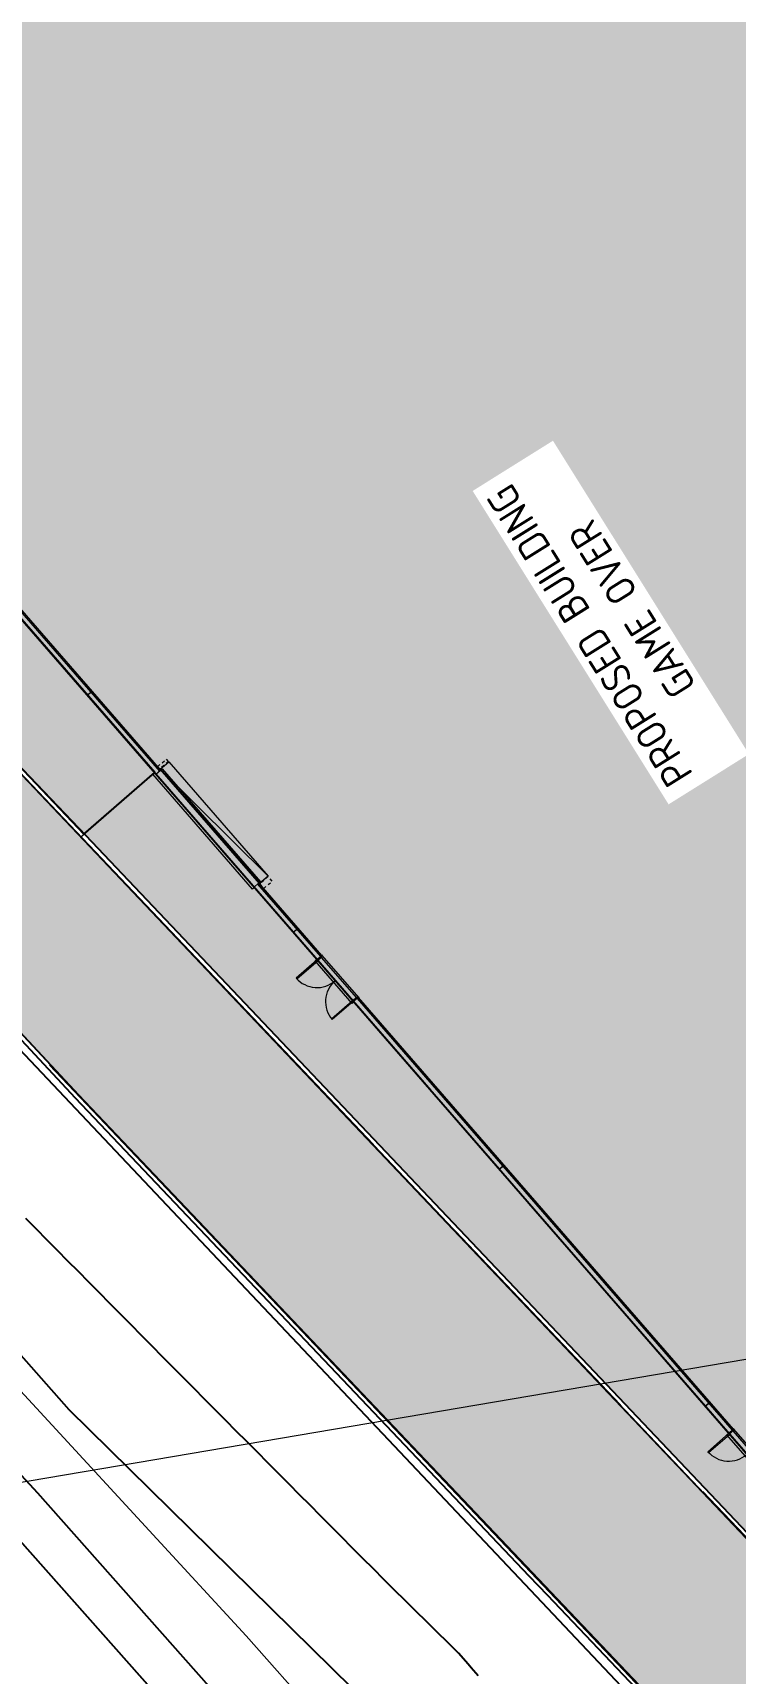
# Model space of a CAD drawing. Header units: metres. Extents: x 3 to 509016, y 4 to 6969473.
# Drawn here: x 507759.3 to 507782.8, y 6967168.2 to 6967223.1 of the extents above; entities that cross this region are included whole.
import ezdxf

# ---------------------------------------------------------------- set-up
doc = ezdxf.new("R2010")
doc.units = ezdxf.units.M
for name, pattern in [('Dash Small', [0.9, 0.3, -0.15, 0.3, -0.15]), ('ISO-DASHED', [12, 8, -4]), ('ISO-DATUM', [30, 25, -5])]:
    doc.linetypes.add(name, pattern=pattern)
doc.layers.add('_PROP-BDY', color=6, linetype='Continuous', plot=False)
doc.layers.add('A-DOOR', color=252, linetype='Continuous', lineweight=5, plot=False)
for name, color, linetype, lineweight in [('A-DOOR-FRAM', 252, 'Continuous', 5), ('A-FLOR', 252, 'Continuous', 5), ('A-WALL', 252, 'Continuous', 5), ('A-WALL-FNSH', 252, 'Continuous', 5), ('D_UG_PIPES', 252, 'EXIST_SWD', 0)]:
    doc.layers.add(name, color=color, linetype=linetype, lineweight=lineweight)
for name, color, linetype in [('C_ANNO_TEXT 5', 4, 'Continuous'), ('CIV_BUILDING FOOTPRINT', 252, 'ISO-DATUM'), ('EWS_BATTER TOE', 252, 'Continuous'), ('HATCH_PAVEMENT_CARPARK', 254, 'Continuous'), ('KRB_BACK', 252, 'Continuous'), ('KRB_INV BARRIER [TYPE 1]', 2, 'ISO-DASHED'), ('KRB_LIP', 252, 'Continuous'), ('mga2020bdy', 252, 'Continuous'), ('mga2020DR_UNLINED', 252, 'Continuous'), ('PAV_FOOTPATH', 252, 'Continuous'), ('STRINGS LIP', 60, 'Continuous'), ('TOPO_BANK', 252, 'Continuous'), ('XREF', 7, 'Continuous')]:
    doc.layers.add(name, color=color, linetype=linetype)
doc.layers.add('C_HATCH_PR_BUILDING', color=7, linetype='Continuous', true_color=0xffffff)
doc.layers.add('HATCH_PAVEMENT_FOOTPATH', color=7, linetype='Continuous', true_color=0xffe8a3)
doc.styles.add('ISOCP', font='isocp.shx')
doc.styles.get("Standard").update_dxf_attribs({"font": 'ARIALN.TTF'})
doc.linetypes.add('EXIST_SWD', pattern='A,5,-2.5,5,-2,["SWD",Standard,S=2.5,R=0,X=0,Y=-1.25],-8,5,-2.5,5,-2.5', length=37.5)

# ---------------------------------------------------------------- blocks, each defined once
blk = doc.blocks.new('XD_HATCH')
at = {"layer": 'C_HATCH_PR_BUILDING'}
h = blk.add_hatch(color=256, dxfattribs=at)
h.dxf.hatch_style = 1
h.paths.add_polyline_path([(507766.711, 6967255.442), (507736.522, 6967229.203), (507736.707, 6967228.989), (507736.687, 6967228.971), (507782.566, 6967176.226), (507795.661, 6967161.161), (507797.004, 6967162.328), (507817.315, 6967142.708), (507816.19, 6967141.318), (507902.111, 6967071.732), (507911.801, 6967083.72), (507919.918, 6967093.76), (507927.265, 6967102.833), (507888.211, 6967134.462), (507891.102, 6967138.268), (507841.624, 6967217.742), (507824.766, 6967203.095), (507829.311, 6967190.607), (507825.752, 6967187.514), (507795.494, 6967222.404)])
at = {"layer": 'HATCH_PAVEMENT_CARPARK'}
h = blk.add_hatch(color=256, dxfattribs=at)
h.dxf.hatch_style = 1
edge = h.paths.add_edge_path()
edge.add_arc((507820.003, 6967266.085), 90.985, 212.49045, 214.43315, ccw=False)
edge.add_line((507743.26, 6967217.211), (507739.398, 6967223.586))
edge.add_line((507739.398, 6967223.586), (507735.794, 6967229.354))
edge.add_arc((507741.735, 6967233.063), 7.004, 130.4092, 211.9744, ccw=False)
edge.add_line((507737.195, 6967238.395), (507750.654, 6967250.094))
edge.add_line((507750.654, 6967250.094), (507741.05, 6967244.042))
edge.add_line((507741.05, 6967244.042), (507736.887, 6967241.488))
edge.add_line((507736.887, 6967241.488), (507736.596, 6967241.375))
edge.add_line((507736.596, 6967241.375), (507734.55, 6967240.12))
edge.add_line((507734.55, 6967240.12), (507731.321, 6967238.12))
edge.add_line((507731.321, 6967238.12), (507725.641, 6967234.654))
edge.add_line((507725.641, 6967234.654), (507731.043, 6967225.636))
edge.add_line((507731.043, 6967225.636), (507734.314, 6967220.406))
edge.add_line((507734.314, 6967220.406), (507740.71, 6967210.555))
edge.add_arc((507792.018, 6967243.469), 60.957, 212.67978, 223.00419)
edge.add_line((507747.44, 6967201.893), (507760.817, 6967187.542))
edge.add_line((507760.817, 6967187.542), (507809.449, 6967136.334))
edge.add_line((507809.449, 6967136.334), (507818.102, 6967127.228))
edge.add_line((507818.102, 6967127.228), (507823.852, 6967121.378))
edge.add_line((507823.852, 6967121.378), (507824.492, 6967120.745))
edge.add_arc((508006.447, 6967303.151), 257.643, 225.07103, 227.49079)
edge.add_line((507832.355, 6967113.225), (507846.232, 6967101.068))
edge.add_line((507846.232, 6967101.068), (507853.401, 6967095.287))
edge.add_line((507853.401, 6967095.287), (507861.259, 6967089.103))
edge.add_line((507861.259, 6967089.103), (507875.892, 6967078.04))
edge.add_line((507875.892, 6967078.04), (507894.996, 6967066.105))
edge.add_line((507894.996, 6967066.105), (507898.306, 6967064.422))
edge.add_arc((507903.258, 6967076.442), 13, 247.607, 320.5781)
edge.add_line((507913.301, 6967068.186), (507923.209, 6967080.381))
edge.add_line((507923.209, 6967080.381), (507928.884, 6967087.367))
edge.add_line((507928.884, 6967087.367), (507934.503, 6967094.285))
edge.add_arc((507925.6, 6967101.304), 11.338, 321.7466, 356.9562)
edge.add_arc((507925.051, 6967101.301), 11.886, 357.1121, 390.6511)
edge.add_line((507935.276, 6967107.361), (507928.355, 6967118.419))
edge.add_arc((507932.593, 6967121.072), 5, 172.2504, 212.042, ccw=False)
edge.add_line((507927.638, 6967121.746), (507927.905, 6967123.707))
edge.add_line((507927.905, 6967123.707), (507927.905, 6967123.707))
edge.add_line((507927.905, 6967123.707), (507928.222, 6967126.036))
edge.add_line((507928.222, 6967126.036), (507922.15, 6967126.731))
edge.add_line((507922.15, 6967126.731), (507921.982, 6967124.77))
edge.add_line((507921.982, 6967124.77), (507922.008, 6967120.889))
edge.add_arc((507933.653, 6967120.754), 11.645, 179.3346, 190.5058)
edge.add_arc((507935.181, 6967121.115), 13.214, 190.8395, 200.6804)
edge.add_arc((507934.907, 6967121.234), 13.001, 201.5983, 211.6011)
edge.add_line((507923.833, 6967114.422), (507928.422, 6967107.084))
edge.add_arc((507919.474, 6967101.5), 10.548, 18.5241, 31.9651, ccw=False)
edge.add_line((507929.475, 6967104.851), (507929.787, 6967103.654))
edge.add_line((507929.787, 6967103.654), (507929.949, 6967102.428))
edge.add_arc((507919.973, 6967101.735), 10, -10.2075, 3.9733, ccw=False)
edge.add_arc((507921.309, 6967101.319), 8.612, 334.462, 350.9422, ccw=False)
edge.add_line((507929.08, 6967097.606), (507928.501, 6967096.513))
edge.add_line((507928.501, 6967096.513), (507927.791, 6967095.501))
edge.add_line((507927.791, 6967095.501), (507924.256, 6967091.166))
edge.add_line((507924.256, 6967091.166), (507918.568, 6967084.191))
edge.add_line((507918.568, 6967084.191), (507911.58, 6967075.614))
edge.add_line((507911.58, 6967075.614), (507910.645, 6967074.541))
edge.add_line((507910.645, 6967074.541), (507910.131, 6967074.048))
edge.add_line((507910.131, 6967074.048), (507909.863, 6967073.813))
edge.add_line((507909.863, 6967073.813), (507909.587, 6967073.587))
edge.add_line((507909.587, 6967073.587), (507909.304, 6967073.367))
edge.add_line((507909.304, 6967073.367), (507909.013, 6967073.157))
edge.add_line((507909.013, 6967073.157), (507908.416, 6967072.764))
edge.add_line((507908.416, 6967072.764), (507907.795, 6967072.408))
edge.add_line((507907.795, 6967072.408), (507907.154, 6967072.091))
edge.add_line((507907.154, 6967072.091), (507906.825, 6967071.948))
edge.add_line((507906.825, 6967071.948), (507906.493, 6967071.814))
edge.add_line((507906.493, 6967071.814), (507905.816, 6967071.577))
edge.add_line((507905.816, 6967071.577), (507905.127, 6967071.382))
edge.add_line((507905.127, 6967071.382), (507904.429, 6967071.208))
edge.add_line((507904.429, 6967071.208), (507903.012, 6967071.034))
edge.add_line((507903.012, 6967071.034), (507901.581, 6967071.056))
edge.add_line((507901.581, 6967071.056), (507900.489, 6967071.127))
edge.add_line((507900.489, 6967071.127), (507899.41, 6967071.292))
edge.add_line((507899.41, 6967071.292), (507898.989, 6967071.383))
edge.add_line((507898.989, 6967071.383), (507898.134, 6967071.614))
edge.add_line((507898.134, 6967071.614), (507897.297, 6967071.904))
edge.add_line((507897.297, 6967071.904), (507895.368, 6967072.947))
edge.add_line((507895.368, 6967072.947), (507879.298, 6967082.987))
edge.add_line((507879.298, 6967082.987), (507866.995, 6967092.289))
edge.add_line((507866.995, 6967092.289), (507856.54, 6967100.453))
edge.add_line((507856.54, 6967100.453), (507836.168, 6967117.777))
edge.add_line((507836.168, 6967117.777), (507828.863, 6967124.875))
edge.add_line((507828.863, 6967124.875), (507821.037, 6967132.845))
edge.add_line((507821.037, 6967132.845), (507813.741, 6967140.457))
edge.add_line((507813.741, 6967140.457), (507815.658, 6967142.761))
edge.add_line((507815.658, 6967142.761), (507797.065, 6967160.683))
edge.add_line((507797.065, 6967160.683), (507795.715, 6967159.508))
edge.add_line((507795.715, 6967159.508), (507754.472, 6967202.936))
edge.add_line((507754.472, 6967202.936), (507751.459, 6967206.268))
edge.add_arc((507819.868, 6967266.093), 90.877, 214.4857, 221.17028, ccw=False)
at = {"layer": 'HATCH_PAVEMENT_FOOTPATH'}
h = blk.add_hatch(color=256, dxfattribs=at)
h.dxf.hatch_style = 1
h.paths.add_polyline_path([(507816.19, 6967141.318), (507817.315, 6967142.708), (507797.004, 6967162.328), (507795.661, 6967161.161), (507782.566, 6967176.226), (507736.687, 6967228.971), (507736.707, 6967228.989), (507736.521, 6967229.201), (507736.245, 6967228.918), (507736.554, 6967228.404), (507736.811, 6967227.975), (507737.068, 6967227.546), (507737.326, 6967227.118), (507737.583, 6967226.689), (507737.846, 6967226.25), (507738.098, 6967225.832), (507738.355, 6967225.403), (507738.613, 6967224.974), (507738.87, 6967224.546), (507739.128, 6967224.117), (507739.435, 6967223.606), (507739.647, 6967223.266), (507739.913, 6967222.842), (507740.178, 6967222.419), (507740.444, 6967221.995), (507740.709, 6967221.571), (507740.974, 6967221.147), (507741.24, 6967220.723), (507741.411, 6967220.45), (507741.505, 6967220.3), (507741.77, 6967219.876), (507742.035, 6967219.452), (507742.301, 6967219.028), (507742.566, 6967218.604), (507742.831, 6967218.18), (507743.096, 6967217.756), (507743.387, 6967217.291), (507743.629, 6967216.913), (507743.901, 6967216.494), (507744.224, 6967216), (507744.45, 6967215.66), (507744.728, 6967215.246), (507745.084, 6967214.723), (507745.292, 6967214.422), (507745.577, 6967214.012), (507745.865, 6967213.604), (507746.155, 6967213.198), (507746.447, 6967212.793), (507746.741, 6967212.39), (507747.038, 6967211.989), (507747.337, 6967211.589), (507747.638, 6967211.19), (507747.941, 6967210.794), (507748.246, 6967210.399), (507748.554, 6967210.006), (507748.863, 6967209.614), (507749.175, 6967209.224), (507749.489, 6967208.836), (507749.805, 6967208.45), (507750.123, 6967208.065), (507750.444, 6967207.683), (507750.766, 6967207.301), (507751.091, 6967206.922), (507751.417, 6967206.545), (507751.571, 6967206.368), (507751.748, 6967206.173), (507752.418, 6967205.431), (507753.089, 6967204.689), (507753.759, 6967203.947), (507754.582, 6967203.038), (507755.112, 6967202.479), (507755.8, 6967201.754), (507756.489, 6967201.029), (507757.178, 6967200.304), (507757.866, 6967199.579), (507758.555, 6967198.854), (507758.732, 6967198.667), (507759.244, 6967198.129), (507759.932, 6967197.404), (507760.621, 6967196.679), (507761.31, 6967195.953), (507761.998, 6967195.228), (507762.687, 6967194.503), (507763.375, 6967193.778), (507764.064, 6967193.053), (507764.753, 6967192.328), (507765.276, 6967191.777), (507765.441, 6967191.603), (507766.13, 6967190.878), (507766.819, 6967190.153), (507767.507, 6967189.428), (507768.196, 6967188.702), (507768.885, 6967187.977), (507769.573, 6967187.252), (507770.262, 6967186.527), (507770.951, 6967185.802), (507771.639, 6967185.077), (507772.328, 6967184.352), (507773.016, 6967183.627), (507773.705, 6967182.902), (507774.394, 6967182.176), (507775.082, 6967181.451), (507775.771, 6967180.726), (507776.46, 6967180.001), (507777.148, 6967179.276), (507777.837, 6967178.551), (507778.526, 6967177.826), (507779.214, 6967177.101), (507779.903, 6967176.376), (507780.591, 6967175.651), (507781.28, 6967174.925), (507781.969, 6967174.2), (507782.657, 6967173.475), (507783.346, 6967172.75), (507784.035, 6967172.025), (507784.723, 6967171.3), (507785.412, 6967170.575), (507786.101, 6967169.85), (507786.789, 6967169.125), (507787.478, 6967168.399), (507788.166, 6967167.674), (507788.855, 6967166.949), (507789.544, 6967166.224), (507790.232, 6967165.499), (507790.921, 6967164.774), (507791.61, 6967164.049), (507792.298, 6967163.324), (507792.987, 6967162.599), (507793.676, 6967161.874), (507794.364, 6967161.148), (507795.053, 6967160.423), (507795.725, 6967159.716), (507796.281, 6967160.199), (507797.07, 6967160.886), (507797.235, 6967160.727), (507797.955, 6967160.033), (507798.675, 6967159.339), (507799.395, 6967158.645), (507800.115, 6967157.951), (507800.835, 6967157.257), (507801.555, 6967156.563), (507802.275, 6967155.869), (507802.995, 6967155.175), (507803.715, 6967154.481), (507804.435, 6967153.787), (507805.155, 6967153.093), (507805.875, 6967152.399), (507806.595, 6967151.705), (507807.315, 6967151.011), (507808.035, 6967150.317), (507808.755, 6967149.623), (507809.475, 6967148.929), (507810.195, 6967148.235), (507810.915, 6967147.541), (507811.635, 6967146.847), (507812.355, 6967146.153), (507813.074, 6967145.459), (507813.794, 6967144.765), (507814.514, 6967144.071), (507815.234, 6967143.377), (507815.861, 6967142.774), (507815.606, 6967142.459), (507814.977, 6967141.681), (507814.348, 6967140.904), (507813.941, 6967140.466), (507814.091, 6967140.308), (507816.88, 6967137.44), (507817.569, 6967136.715), (507818.257, 6967135.99), (507818.946, 6967135.265), (507819.635, 6967134.54), (507820.323, 6967133.815), (507821.145, 6967132.95), (507821.708, 6967132.376), (507822.409, 6967131.662), (507823.11, 6967130.949), (507823.81, 6967130.235), (507824.511, 6967129.521), (507825.211, 6967128.808), (507825.912, 6967128.094), (507826.613, 6967127.381), (507827.313, 6967126.667), (507828.014, 6967125.954), (507828.714, 6967125.24), (507828.968, 6967124.982), (507829.423, 6967124.54), (507830.14, 6967123.843), (507830.858, 6967123.146), (507831.575, 6967122.449), (507832.292, 6967121.752), (507833.009, 6967121.055), (507833.726, 6967120.358), (507834.444, 6967119.662), (507835.161, 6967118.965), (507835.878, 6967118.268), (507836.269, 6967117.888), (507836.608, 6967117.6), (507837.37, 6967116.952), (507838.132, 6967116.304), (507838.893, 6967115.656), (507839.655, 6967115.009), (507840.417, 6967114.361), (507841.179, 6967113.713), (507841.941, 6967113.065), (507842.702, 6967112.417), (507843.464, 6967111.77), (507844.226, 6967111.122), (507844.988, 6967110.474), (507845.75, 6967109.826), (507846.511, 6967109.178), (507847.273, 6967108.531), (507848.035, 6967107.883), (507848.797, 6967107.235), (507849.559, 6967106.587), (507850.32, 6967105.939), (507851.082, 6967105.291), (507851.844, 6967104.644), (507852.606, 6967103.996), (507853.368, 6967103.348), (507854.129, 6967102.7), (507854.891, 6967102.052), (507855.653, 6967101.405), (507856.415, 6967100.757), (507856.635, 6967100.57), (507857.19, 6967100.136), (507857.979, 6967099.52), (507858.767, 6967098.905), (507859.555, 6967098.289), (507860.343, 6967097.674), (507861.131, 6967097.058), (507861.919, 6967096.443), (507862.707, 6967095.827), (507863.496, 6967095.212), (507864.284, 6967094.596), (507865.072, 6967093.981), (507865.86, 6967093.365), (507866.648, 6967092.75), (507867.086, 6967092.408), (507867.439, 6967092.141), (507868.236, 6967091.538), (507869.034, 6967090.935), (507869.832, 6967090.332), (507870.629, 6967089.729), (507871.427, 6967089.126), (507872.225, 6967088.523), (507873.022, 6967087.92), (507873.82, 6967087.317), (507874.618, 6967086.714), (507875.416, 6967086.111), (507876.213, 6967085.508), (507877.011, 6967084.905), (507877.809, 6967084.301), (507878.606, 6967083.698), (507879.394, 6967083.104), (507880.242, 6967082.574), (507881.09, 6967082.045), (507881.938, 6967081.515), (507882.786, 6967080.985), (507883.634, 6967080.455), (507884.482, 6967079.925), (507885.331, 6967079.395), (507886.179, 6967078.865), (507887.027, 6967078.335), (507887.875, 6967077.806), (507888.723, 6967077.276), (507889.571, 6967076.746), (507890.419, 6967076.216), (507890.786, 6967075.987), (507891.267, 6967075.686), (507892.115, 6967075.156), (507892.963, 6967074.626), (507893.811, 6967074.097), (507894.659, 6967073.567), (507895.507, 6967073.037), (507895.932, 6967072.787), (507896.368, 6967072.553), (507896.812, 6967072.337), (507897.264, 6967072.139), (507897.724, 6967071.959), (507898.191, 6967071.798), (507898.393, 6967071.735), (507898.664, 6967071.655), (507899.143, 6967071.532), (507899.625, 6967071.428), (507900.112, 6967071.343), (507900.602, 6967071.277), (507901.094, 6967071.232), (507901.587, 6967071.206), (507902.081, 6967071.2), (507902.575, 6967071.213), (507903.067, 6967071.247), (507903.173, 6967071.258), (507902.299, 6967071.964), (507902.111, 6967071.732)])
blk = doc.blocks.new('25027_BNP_Skygate Play-Sheet - 000101 - SITE PLAN')
at = {"layer": '_PROP-BDY'}
blk.add_line((-2260611, 4059444), (-2388364, 4033725), dxfattribs=at)
at = {"layer": 'A-DOOR'}
for p, q in [((-2282531, 4045196), (-2277524, 4045989)), ((-2277524, 4045989), (-2282531, 4045196)), ((-2282528, 4045176), (-2277521, 4045969)), ((-2282472, 4044822), (-2277524, 4045989)), ((-2277524, 4045989), (-2277465, 4045615)), ((-2277521, 4045969), (-2277524, 4045989)), ((-2287678, 4045544), (-2287639, 4045550)), ((-2287534, 4044635), (-2287678, 4045544)), ((-2287639, 4045550), (-2287495, 4044641)), ((-2285859, 4045832), (-2285898, 4045826)), ((-2285898, 4045826), (-2285754, 4044917)), ((-2285715, 4044923), (-2285859, 4045832)), ((-2277465, 4045615), (-2282472, 4044822)), ((-2285754, 4044917), (-2285715, 4044923)), ((-2282472, 4044822), (-2282531, 4045196)), ((-2282531, 4045196), (-2282528, 4045176)), ((-2287495, 4044641), (-2287534, 4044635)), ((-2306586, 4042549), (-2306626, 4042542)), ((-2306626, 4042542), (-2306482, 4041634)), ((-2306442, 4041640), (-2306586, 4042549)), ((-2306482, 4041634), (-2306442, 4041640))]:
    blk.add_line(p, q, dxfattribs=at)
at = {"layer": 'A-DOOR', "linetype": 'Dash Small'}
for p, q in [((-2277515, 4045995), (-2277406, 4046012)), ((-2277456, 4045622), (-2277515, 4045995)), ((-2277406, 4046012), (-2277347, 4045639)), ((-2277347, 4045639), (-2277456, 4045622)), ((-2282542, 4045199), (-2282744, 4045167)), ((-2282744, 4045167), (-2282685, 4044794)), ((-2282685, 4044794), (-2282483, 4044826)), ((-2282483, 4044826), (-2282542, 4045199))]:
    blk.add_line(p, q, dxfattribs=at)
at = {"layer": 'A-DOOR'}
for centre, start, end in [((-2287534, 4044635), 9.0003, 99.0003), ((-2285715, 4044923), 99.0003, 189.0003), ((-2306442, 4041640), 99.0003, 189.0003)]:
    blk.add_arc(centre, 920, start, end, dxfattribs=at)
at = {"layer": 'A-DOOR-FRAM'}
for p, q in [((-2277515, 4045995), (-2277559, 4045988)), ((-2277559, 4045986), (-2277518, 4045993)), ((-2277518, 4045993), (-2277559, 4045986)), ((-2277559, 4045988), (-2277559, 4045986)), ((-2277559, 4045986), (-2277559, 4045988)), ((-2277514, 4045967), (-2277555, 4045960)), ((-2277555, 4045960), (-2277514, 4045967)), ((-2277555, 4045960), (-2277554, 4045958)), ((-2277554, 4045958), (-2277555, 4045960)), ((-2277554, 4045958), (-2277510, 4045966)), ((-2277510, 4045966), (-2277554, 4045958)), ((-2277518, 4045993), (-2277514, 4045967)), ((-2277514, 4045967), (-2277518, 4045993)), ((-2277510, 4045966), (-2277515, 4045995)), ((-2277515, 4045995), (-2277510, 4045966)), ((-2285706, 4044883), (-2285731, 4044879)), ((-2285706, 4044883), (-2285731, 4044879)), ((-2285731, 4044879), (-2285707, 4044724)), ((-2285729, 4044877), (-2285704, 4044881)), ((-2285729, 4044877), (-2285704, 4044881)), ((-2285705, 4044726), (-2285729, 4044877)), ((-2285693, 4044927), (-2285713, 4044923)), ((-2285693, 4044927), (-2285713, 4044923)), ((-2285713, 4044923), (-2285706, 4044883)), ((-2285706, 4044883), (-2285713, 4044923)), ((-2285711, 4044922), (-2285695, 4044924)), ((-2285711, 4044922), (-2285695, 4044924)), ((-2285704, 4044881), (-2285711, 4044922)), ((-2285711, 4044922), (-2285704, 4044881)), ((-2285693, 4044914), (-2285706, 4044912)), ((-2285693, 4044914), (-2285706, 4044912)), ((-2285706, 4044910), (-2285691, 4044913)), ((-2285706, 4044910), (-2285691, 4044913)), ((-2285706, 4044912), (-2285706, 4044910)), ((-2285706, 4044910), (-2285706, 4044912)), ((-2285695, 4044924), (-2285693, 4044914)), ((-2285693, 4044914), (-2285695, 4044924)), ((-2285691, 4044913), (-2285693, 4044927)), ((-2285693, 4044927), (-2285691, 4044913)), ((-2282498, 4045206), (-2282542, 4045199)), ((-2282542, 4045199), (-2282537, 4045169)), ((-2282537, 4045169), (-2282542, 4045199)), ((-2282538, 4045198), (-2282497, 4045204)), ((-2282497, 4045204), (-2282538, 4045198)), ((-2282534, 4045172), (-2282538, 4045198)), ((-2282538, 4045198), (-2282534, 4045172)), ((-2282537, 4045169), (-2282493, 4045176)), ((-2282493, 4045176), (-2282537, 4045169)), ((-2282493, 4045178), (-2282534, 4045172)), ((-2282534, 4045172), (-2282493, 4045178)), ((-2282497, 4045204), (-2282498, 4045206)), ((-2282498, 4045206), (-2282497, 4045204)), ((-2282493, 4045176), (-2282493, 4045178)), ((-2282493, 4045178), (-2282493, 4045176)), ((-2287536, 4044635), (-2287556, 4044632)), ((-2287556, 4044632), (-2287536, 4044635)), ((-2287556, 4044632), (-2287554, 4044618)), ((-2287554, 4044618), (-2287556, 4044632)), ((-2287554, 4044630), (-2287538, 4044632)), ((-2287538, 4044632), (-2287554, 4044630)), ((-2287552, 4044620), (-2287554, 4044630)), ((-2287554, 4044630), (-2287552, 4044620)), ((-2287554, 4044618), (-2287539, 4044620)), ((-2287539, 4044620), (-2287554, 4044618)), ((-2287539, 4044622), (-2287552, 4044620)), ((-2287552, 4044620), (-2287539, 4044622)), ((-2287539, 4044620), (-2287539, 4044622)), ((-2287539, 4044622), (-2287539, 4044620)), ((-2287538, 4044632), (-2287531, 4044592)), ((-2287531, 4044592), (-2287538, 4044632)), ((-2287530, 4044594), (-2287536, 4044635)), ((-2287536, 4044635), (-2287530, 4044594)), ((-2287531, 4044592), (-2287507, 4044596)), ((-2287507, 4044596), (-2287531, 4044592)), ((-2287505, 4044598), (-2287530, 4044594)), ((-2287530, 4044594), (-2287505, 4044598)), ((-2287506, 4044412), (-2287521, 4044409)), ((-2287521, 4044409), (-2287506, 4044412)), ((-2287521, 4044409), (-2287519, 4044395)), ((-2287519, 4044395), (-2287521, 4044409)), ((-2287519, 4044395), (-2287499, 4044399)), ((-2287499, 4044399), (-2287519, 4044395)), ((-2287518, 4044408), (-2287506, 4044410)), ((-2287506, 4044410), (-2287518, 4044408)), ((-2287517, 4044398), (-2287518, 4044408)), ((-2287518, 4044408), (-2287517, 4044398)), ((-2287501, 4044400), (-2287517, 4044398)), ((-2287517, 4044398), (-2287501, 4044400)), ((-2287507, 4044596), (-2287483, 4044445)), ((-2287483, 4044445), (-2287507, 4044441)), ((-2287507, 4044441), (-2287483, 4044445)), ((-2287507, 4044441), (-2287501, 4044400)), ((-2287501, 4044400), (-2287507, 4044441)), ((-2287506, 4044410), (-2287506, 4044412)), ((-2287506, 4044412), (-2287506, 4044410)), ((-2287481, 4044443), (-2287505, 4044598)), ((-2287505, 4044439), (-2287481, 4044443)), ((-2287481, 4044443), (-2287505, 4044439)), ((-2287499, 4044399), (-2287505, 4044439)), ((-2287505, 4044439), (-2287499, 4044399)), ((-2285707, 4044724), (-2285682, 4044728)), ((-2285707, 4044724), (-2285682, 4044728)), ((-2285680, 4044730), (-2285705, 4044726)), ((-2285680, 4044730), (-2285705, 4044726)), ((-2285682, 4044728), (-2285676, 4044687)), ((-2285676, 4044687), (-2285682, 4044728)), ((-2285674, 4044690), (-2285680, 4044730)), ((-2285680, 4044730), (-2285674, 4044690)), ((-2285676, 4044687), (-2285656, 4044691)), ((-2285676, 4044687), (-2285656, 4044691)), ((-2285658, 4044692), (-2285674, 4044690)), ((-2285658, 4044692), (-2285674, 4044690)), ((-2285658, 4044704), (-2285673, 4044702)), ((-2285658, 4044704), (-2285673, 4044702)), ((-2285673, 4044702), (-2285672, 4044700)), ((-2285672, 4044700), (-2285673, 4044702)), ((-2285672, 4044700), (-2285660, 4044702)), ((-2285672, 4044700), (-2285660, 4044702)), ((-2285660, 4044702), (-2285658, 4044692)), ((-2285658, 4044692), (-2285660, 4044702)), ((-2285656, 4044691), (-2285658, 4044704)), ((-2285658, 4044704), (-2285656, 4044691)), ((-2306434, 4041600), (-2306459, 4041596)), ((-2306434, 4041600), (-2306459, 4041596)), ((-2306459, 4041596), (-2306434, 4041441)), ((-2306456, 4041594), (-2306432, 4041598)), ((-2306456, 4041594), (-2306432, 4041598)), ((-2306433, 4041443), (-2306456, 4041594)), ((-2306421, 4041644), (-2306441, 4041640)), ((-2306421, 4041644), (-2306441, 4041640)), ((-2306441, 4041640), (-2306434, 4041600)), ((-2306434, 4041600), (-2306441, 4041640)), ((-2306438, 4041639), (-2306422, 4041641)), ((-2306438, 4041639), (-2306422, 4041641)), ((-2306432, 4041598), (-2306438, 4041639)), ((-2306438, 4041639), (-2306432, 4041598)), ((-2306421, 4041631), (-2306434, 4041629)), ((-2306421, 4041631), (-2306434, 4041629)), ((-2306434, 4041629), (-2306433, 4041627)), ((-2306433, 4041627), (-2306434, 4041629)), ((-2306433, 4041627), (-2306419, 4041630)), ((-2306433, 4041627), (-2306419, 4041630)), ((-2306422, 4041641), (-2306421, 4041631)), ((-2306421, 4041631), (-2306422, 4041641)), ((-2306419, 4041630), (-2306421, 4041644)), ((-2306421, 4041644), (-2306419, 4041630)), ((-2306434, 4041441), (-2306410, 4041445)), ((-2306434, 4041441), (-2306410, 4041445)), ((-2306408, 4041447), (-2306433, 4041443)), ((-2306408, 4041447), (-2306433, 4041443)), ((-2306410, 4041445), (-2306403, 4041404)), ((-2306403, 4041404), (-2306410, 4041445)), ((-2306401, 4041407), (-2306408, 4041447)), ((-2306408, 4041447), (-2306401, 4041407)), ((-2306403, 4041404), (-2306383, 4041407)), ((-2306403, 4041404), (-2306383, 4041407)), ((-2306386, 4041409), (-2306401, 4041407)), ((-2306386, 4041409), (-2306401, 4041407)), ((-2306386, 4041421), (-2306400, 4041419)), ((-2306386, 4041421), (-2306400, 4041419)), ((-2306400, 4041417), (-2306387, 4041419)), ((-2306400, 4041419), (-2306400, 4041417)), ((-2306400, 4041417), (-2306387, 4041419)), ((-2306400, 4041417), (-2306400, 4041419)), ((-2306387, 4041419), (-2306386, 4041409)), ((-2306386, 4041409), (-2306387, 4041419)), ((-2306383, 4041407), (-2306386, 4041421)), ((-2306386, 4041421), (-2306383, 4041407))]:
    blk.add_line(p, q, dxfattribs=at)
at = {"layer": 'A-FLOR'}
for p, q in [((-2345362, 4041875), (-2283958, 4054368)), ((-2262839, 4052542), (-2294595, 4046081)), ((-2278039, 4049449), (-2277525, 4046205)), ((-2274159, 4046738), (-2274124, 4046743)), ((-2294595, 4046081), (-2302885, 4044394)), ((-2302885, 4044394), (-2326174, 4039656))]:
    blk.add_line(p, q, dxfattribs=at)
at = {"layer": 'A-WALL'}
for p, q in [((-2251907, 4050111), (-2277568, 4046046)), ((-2263788, 4048381), (-2274124, 4046744)), ((-2267105, 4047653), (-2277560, 4045997)), ((-2282530, 4045412), (-2274159, 4046738)), ((-2274147, 4046730), (-2274159, 4046738)), ((-2274125, 4046592), (-2274147, 4046730)), ((-2274124, 4046744), (-2274132, 4046732)), ((-2274132, 4046732), (-2274111, 4046594)), ((-2282564, 4045491), (-2277538, 4046287)), ((-2277559, 4045988), (-2282498, 4045206)), ((-2277555, 4045922), (-2282494, 4045140)), ((-2277592, 4046195), (-2277560, 4045997)), ((-2277568, 4046046), (-2277575, 4046045)), ((-2277575, 4046045), (-2277565, 4045982)), ((-2277562, 4045962), (-2277555, 4045922)), ((-2282530, 4045412), (-2284495, 4045101)), ((-2282551, 4045409), (-2282564, 4045491)), ((-2282499, 4045215), (-2282530, 4045412)), ((-2287566, 4044697), (-2285704, 4044992)), ((-2287544, 4044618), (-2285701, 4044910)), ((-2285712, 4044757), (-2287486, 4044476)), ((-2285677, 4044762), (-2285710, 4044757)), ((-2285704, 4044992), (-2285691, 4044912)), ((-2284529, 4045096), (-2285701, 4044910)), ((-2285701, 4044910), (-2285669, 4044713)), ((-2282507, 4045264), (-2285677, 4044762)), ((-2282499, 4045215), (-2285669, 4044713)), ((-2284529, 4045096), (-2284495, 4045101)), ((-2284518, 4045087), (-2284529, 4045096)), ((-2284496, 4044949), (-2284518, 4045087)), ((-2284495, 4045101), (-2284503, 4045090)), ((-2284503, 4045090), (-2284481, 4044951)), ((-2282494, 4045140), (-2282500, 4045180)), ((-2282490, 4045182), (-2282483, 4045141)), ((-2287520, 4044470), (-2306405, 4041479)), ((-2287512, 4044421), (-2306397, 4041430)), ((-2287544, 4044618), (-2294866, 4043459)), ((-2287554, 4044617), (-2287566, 4044697)), ((-2287512, 4044421), (-2287544, 4044618)), ((-2287487, 4044475), (-2287520, 4044470)), ((-2285668, 4044704), (-2287511, 4044412)), ((-2294900, 4043453), (-2305236, 4041816)), ((-2294900, 4043453), (-2294866, 4043459)), ((-2294889, 4043445), (-2294900, 4043453)), ((-2294867, 4043306), (-2294889, 4043445)), ((-2294866, 4043459), (-2294874, 4043447)), ((-2294874, 4043447), (-2294852, 4043309)), ((-2314577, 4040336), (-2306428, 4041627)), ((-2308304, 4041414), (-2306441, 4041709)), ((-2306439, 4041474), (-2308213, 4041193)), ((-2306441, 4041709), (-2306428, 4041627)), ((-2306405, 4041479), (-2306438, 4041474)), ((-2305271, 4041810), (-2306428, 4041627)), ((-2306428, 4041627), (-2306397, 4041430)), ((-2305271, 4041810), (-2305236, 4041816)), ((-2305259, 4041802), (-2305271, 4041810)), ((-2305238, 4041664), (-2305259, 4041802)), ((-2305236, 4041816), (-2305245, 4041804)), ((-2305245, 4041804), (-2305223, 4041666)), ((-2306396, 4041421), (-2308239, 4041129))]:
    blk.add_line(p, q, dxfattribs=at)
at = {"layer": 'A-WALL-FNSH'}
for p, q in [((-2277559, 4045988), (-2267103, 4047644)), ((-2277560, 4045997), (-2277559, 4045988)), ((-2285668, 4044704), (-2282498, 4045206)), ((-2282498, 4045206), (-2282499, 4045215)), ((-2306396, 4041421), (-2287511, 4044412)), ((-2287511, 4044412), (-2287512, 4044421)), ((-2285669, 4044713), (-2285668, 4044704)), ((-2306397, 4041430), (-2306396, 4041421))]:
    blk.add_line(p, q, dxfattribs=at)
blk = doc.blocks.new('XE_ARCH')
at = {"xscale": 0.001, "yscale": 0.001, "zscale": 0.001, "rotation": 121.996}
blk.add_blockref('25027_BNP_Skygate Play-Sheet - 000101 - SITE PLAN', (509988.126, 6971273.77), dxfattribs=at)
blk = doc.blocks.new('XE_LOT BOUNDARY')
at = {"layer": '_PROP-BDY'}
blk.add_line((507743.179, 6967205.643), (507832.682, 6967110.924), dxfattribs=at)
blk = doc.blocks.new('XE_SURVEY')
at = {"layer": 'D_UG_PIPES', "flags": 128}
for points in [[(507741.016, 6967200.273), (507747.15, 6967192.291), (507752.549, 6967184.499), (507759.944, 6967176.492), (507766.427, 6967169.447), (507773.421, 6967161.557), (507780.398, 6967154.335), (507787.332, 6967147.004), (507794.664, 6967139.504), (507801.475, 6967132.601), (507808.45, 6967125.472), (507816.205, 6967118.339), (507825.113, 6967108.507), (507830.763, 6967103.224), (507837.747, 6967095.978), (507845.761, 6967088.945), (507853.422, 6967082.201), (507862.041, 6967076.014), (507870.746, 6967069.366), (507880.15, 6967063.579), (507889.541, 6967057.221), (507901.227, 6967052.696), (507905.257, 6967050.845), (507911.912, 6967049.364), (507914.386, 6967050.745), (507920.711, 6967053.97), (507930.606, 6967058.671), (507939.398, 6967065.326), (507941.267, 6967069.526), (507940.877, 6967073.658)], [(507737.892, 6967197.608), (507744.682, 6967190.057), (507750.401, 6967182.584), (507757.98, 6967174.424), (507884.183, 6967195.86), (507889.389, 6967187.536), (507894.379, 6967179.773), (507899.818, 6967170.702), (507905.427, 6967161.771), (507910.655, 6967153.582), (507912.402, 6967150.565), (507914.933, 6967149.739), (507917.345, 6967151.31), (507935.804, 6967113.256), (507934.121, 6967111.818), (507934.008, 6967109.306), (507939.529, 6967100.787), (507944.852, 6967091.934), (507946.38, 6967087.343), (507942.682, 6967080.322), (507940.877, 6967073.658)]]:
    blk.add_lwpolyline(points, dxfattribs=at)
at = {"layer": 'mga2020bdy'}
blk.add_polyline3d([(507765.741, 6967164.879, 2.91), (507758.338, 6967173.226, 2.823), (507746.943, 6967185.547, 2.922), (507741.448, 6967191.296, 2.95), (507732.158, 6967201.984, 2.908), (507725.624, 6967210.28, 2.942), (507718.425, 6967220.62, 3.001), (507719.655, 6967221.477, 3.001), (507723.614, 6967223.282, 4.711)], dxfattribs=at)
at = {"layer": 'mga2020DR_UNLINED'}
for points in [[(507719.655, 6967221.477, 3.001), (507726.83, 6967211.173, 2.942), (507733.314, 6967202.941, 2.908), (507742.556, 6967192.306, 2.95), (507748.036, 6967186.574, 2.922), (507759.449, 6967174.233, 2.823), (507766.835, 6967165.905, 2.91), (507776.754, 6967155.916, 2.926), (507782.976, 6967149.165, 2.841), (507792.845, 6967138.935, 2.836), (507799.31, 6967131.655, 2.706), (507808.649, 6967121.772, 2.696), (507816.116, 6967114.832, 2.686), (507823.987, 6967105.773, 2.549), (507829.108, 6967100.656, 2.613), (507837.266, 6967092.595, 2.659), (507844.835, 6967085.994, 2.546), (507855.938, 6967076.896, 2.622), (507862.665, 6967071.986, 2.527), (507870.951, 6967065.735, 2.562), (507888.287, 6967056.493, 2.548), (507894.371, 6967052.844, 2.434), (507903.927, 6967049.994, 2.542)], [(507718.425, 6967220.62, 3.001), (507725.624, 6967210.28, 2.942), (507732.158, 6967201.984, 2.908), (507741.448, 6967191.296, 2.95), (507746.943, 6967185.547, 2.922), (507758.338, 6967173.226, 2.823), (507765.741, 6967164.879, 2.91), (507775.67, 6967154.879, 2.926), (507781.885, 6967148.136, 2.841), (507791.744, 6967137.916, 2.836), (507798.204, 6967130.642, 2.706), (507807.592, 6967120.707, 2.696), (507815.036, 6967113.788, 2.686), (507822.89, 6967104.75, 2.549), (507828.052, 6967099.593, 2.613), (507836.245, 6967091.495, 2.659), (507843.867, 6967084.849, 2.546), (507855.02, 6967075.71, 2.622), (507861.771, 6967070.782, 2.527), (507870.142, 6967064.468, 2.562), (507887.548, 6967055.187, 2.548), (507893.762, 6967051.462, 2.434), (507903.498, 6967048.557, 2.542)]]:
    blk.add_polyline3d(points, dxfattribs=at)
at = {"layer": 'TOPO_BANK'}
blk.add_polyline3d([(507723.895, 6967222.829, 4.371), (507730.134, 6967214.871, 4.105), (507737.489, 6967203.859, 3.688), (507743.512, 6967195.586, 3.655), (507750.898, 6967187.875, 3.554), (507760.503, 6967177.016, 3.598), (507770.647, 6967167.036, 3.639), (507777.921, 6967158.471, 3.477), (507785.998, 6967150.322, 3.457), (507794.026, 6967141.443, 3.458), (507803.174, 6967132.304, 3.515), (507810.571, 6967124.666, 3.543), (507819.277, 6967116.234, 3.546), (507826.23, 6967109.289, 3.707), (507832.809, 6967102.051, 3.721)], dxfattribs=at)
blk = doc.blocks.new('XD_DESIGN_1')
at = {"layer": 'CIV_BUILDING FOOTPRINT'}
blk.add_lwpolyline([(507766.713, 6967255.443), (507736.521, 6967229.201), (507795.661, 6967161.161), (507797.005, 6967162.329), (507817.315, 6967142.708), (507816.19, 6967141.319), (507902.111, 6967071.732), (507918.73, 6967092.373), (507927.226, 6967102.864), (507888.211, 6967134.463), (507891.284, 6967138.257), (507841.636, 6967217.752), (507824.767, 6967203.096), (507829.281, 6967190.691), (507825.699, 6967187.577), (507766.713, 6967255.443)], dxfattribs=at)
at = {"layer": 'EWS_BATTER TOE'}
blk.add_polyline3d([(507774.183, 6967168.112, 3.749), (507773.956, 6967168.38, 3.754), (507773.858, 6967168.493, 3.756), (507773.526, 6967168.867, 3.761), (507773.35, 6967169.046, 3.76), (507773.172, 6967169.221, 3.758), (507772.816, 6967169.572, 3.755), (507772.459, 6967169.923, 3.752), (507772.103, 6967170.274, 3.749), (507771.747, 6967170.625, 3.746), (507771.39, 6967170.976, 3.743), (507771.035, 6967171.328, 3.741), (507770.682, 6967171.683, 3.739), (507770.33, 6967172.037, 3.738), (507769.977, 6967172.392, 3.737), (507769.624, 6967172.747, 3.736), (507769.272, 6967173.102, 3.734), (507768.919, 6967173.456, 3.733), (507768.567, 6967173.811, 3.732), (507768.214, 6967174.166, 3.73), (507767.862, 6967174.521, 3.729), (507767.509, 6967174.875, 3.728), (507767.157, 6967175.23, 3.727), (507766.804, 6967175.585, 3.725), (507766.452, 6967175.94, 3.724), (507766.099, 6967176.294, 3.723), (507765.746, 6967176.649, 3.722), (507765.394, 6967177.004, 3.72), (507765.041, 6967177.358, 3.719), (507764.689, 6967177.713, 3.718), (507764.337, 6967178.069, 3.717), (507763.985, 6967178.424, 3.716), (507763.634, 6967178.78, 3.715), (507763.282, 6967179.136, 3.714), (507762.93, 6967179.491, 3.714), (507762.579, 6967179.847, 3.713), (507762.227, 6967180.202, 3.712), (507761.875, 6967180.558, 3.711), (507761.524, 6967180.913, 3.71), (507761.172, 6967181.269, 3.709), (507760.82, 6967181.625, 3.708), (507760.469, 6967181.98, 3.708), (507760.117, 6967182.336, 3.707), (507759.765, 6967182.691, 3.706), (507759.414, 6967183.047, 3.705), (507759.06, 6967183.4, 3.703)], dxfattribs=at)
at = {"layer": 'KRB_BACK'}
for points in [[(507750.752, 6967249.981), (507737.237, 6967238.233, 0.392592), (507736.258, 6967228.895), (507739.433, 6967223.608), (507741.411, 6967220.45), (507744.224, 6967216), (507745.08, 6967214.729), (507746.816, 6967212.288), (507750.525, 6967207.586), (507751.5, 6967206.449), (507754.582, 6967203.038), (507758.732, 6967198.667), (507761.052, 6967196.224), (507780.321, 6967175.909), (507795.675, 6967159.715), (507797.02, 6967160.885), (507815.803, 6967142.764), (507813.941, 6967140.466), (507821.903, 6967132.075), (507828.962, 6967124.907), (507836.209, 6967117.974), (507843.645, 6967111.274), (507851.269, 6967104.806), (507859.071, 6967098.556)], [(507725.564, 6967234.491), (507725.975, 6967233.805), (507730.915, 6967225.558), (507734.187, 6967220.326), (507740.584, 6967210.474), (507742.858, 6967207.173), (507743.761, 6967205.981), (507744.552, 6967204.984), (507745.84, 6967203.448), (507747.33, 6967201.791), (507760.708, 6967187.439), (507775.887, 6967171.455), (507776.507, 6967170.803), (507791.256, 6967155.273), (507799.725, 6967146.355, 0.003151), (507809.341, 6967136.231), (507817.977, 6967127.143), (507823.746, 6967121.272, 0.029446), (507824.386, 6967120.638, 0.01055), (507828.28, 6967116.835, 0.01055), (507832.248, 6967113.12), (507839.772, 6967106.528), (507846.135, 6967100.953)]]:
    blk.add_lwpolyline(points, format="xyb", dxfattribs=at)
at = {"layer": 'KRB_LIP'}
blk.add_lwpolyline([(507750.654, 6967250.094), (507737.138, 6967238.346, 0.392048), (507736.13, 6967228.818), (507739.306, 6967223.529), (507744.961, 6967214.638), (507751.459, 6967206.268), (507754.472, 6967202.936), (507758.623, 6967198.564), (507765.167, 6967191.673), (507795.665, 6967159.508), (507797.015, 6967160.682), (507815.6, 6967142.752), (507813.741, 6967140.457), (507821.796, 6967131.971), (507828.856, 6967124.8), (507836.107, 6967117.864), (507843.547, 6967111.161), (507851.174, 6967104.69), (507858.979, 6967098.438)], format="xyb", dxfattribs=at)
blk.add_lwpolyline([(507725.641, 6967234.654), (507726.104, 6967233.882), (507731.043, 6967225.636), (507734.314, 6967220.406), (507740.71, 6967210.555), (507743.879, 6967206.077), (507744.669, 6967205.076), (507745.958, 6967203.544), (507747.44, 6967201.893), (507760.817, 6967187.542), (507775.996, 6967171.559), (507776.616, 6967170.906), (507791.364, 6967155.376), (507802.563, 6967143.585), (507809.449, 6967136.334), (507818.102, 6967127.228), (507823.852, 6967121.378), (507824.492, 6967120.745), (507828.39, 6967116.928), (507832.355, 6967113.225), (507846.232, 6967101.068)], dxfattribs=at)
at = {"layer": 'PAV_FOOTPATH'}
blk.add_lwpolyline([(507747.347, 6967216.749), (507745.078, 6967214.777), (507746.661, 6967212.243), (507750.322, 6967207.514), (507760.999, 6967196.261), (507763.37, 6967198.313), (507747.347, 6967216.749)], dxfattribs=at)
at = {"layer": 'STRINGS LIP', "color": 60, "linetype": 'Continuous', "lineweight": -3}
for points in [[(507795.665, 6967159.508, 5.016), (507765.167, 6967191.673, 5.015), (507758.623, 6967198.564, 5.008), (507754.472, 6967202.936, 5.008), (507751.459, 6967206.268, 5.008), (507750.925, 6967206.885, 5.008), (507750.397, 6967207.506, 5.008), (507749.874, 6967208.131, 5.008), (507749.356, 6967208.762, 5.008), (507748.845, 6967209.397, 5.008), (507748.339, 6967210.037, 5.008), (507747.839, 6967210.681, 5.008), (507747.344, 6967211.33, 5.008), (507746.856, 6967211.983, 5.008), (507746.373, 6967212.64, 5.008), (507745.896, 6967213.302, 5.008), (507745.425, 6967213.968, 5.008), (507744.961, 6967214.638, 5.008), (507744.961, 6967214.638, 5.008), (507744.527, 6967215.276, 5.008), (507744.099, 6967215.917, 5.008), (507743.677, 6967216.563, 5.008), (507743.26, 6967217.211, 5.008), (507739.306, 6967223.529, 5.015)], [(507791.364, 6967155.376, 4.907), (507776.616, 6967170.906, 4.8), (507775.996, 6967171.559, 4.8), (507760.817, 6967187.542, 4.911), (507747.44, 6967201.893, 5.009), (507746.975, 6967202.398, 5.005), (507746.515, 6967202.908, 5.001), (507746.061, 6967203.423, 4.997), (507745.613, 6967203.943, 4.993), (507745.171, 6967204.468, 4.989), (507744.734, 6967204.998, 4.984), (507744.304, 6967205.533, 4.98), (507743.88, 6967206.073, 4.976), (507743.462, 6967206.617, 4.972), (507743.05, 6967207.166, 4.968), (507742.644, 6967207.72, 4.964), (507742.245, 6967208.278, 4.96), (507741.852, 6967208.841, 4.956), (507741.465, 6967209.408, 4.951), (507741.084, 6967209.98, 4.947), (507740.71, 6967210.555, 4.943), (507734.314, 6967220.406, 4.873), (507731.043, 6967225.636, 4.811)]]:
    blk.add_polyline3d(points, dxfattribs=at)
blk = doc.blocks.new('XD_DESIGN_2')
at = {"layer": 'CIV_BUILDING FOOTPRINT'}
blk.add_lwpolyline([(507766.713, 6967255.443), (507736.521, 6967229.201), (507795.661, 6967161.161), (507797.005, 6967162.329), (507817.315, 6967142.708), (507816.19, 6967141.319), (507902.111, 6967071.732), (507918.73, 6967092.373), (507927.226, 6967102.864), (507888.211, 6967134.463), (507891.284, 6967138.257), (507841.636, 6967217.752), (507824.767, 6967203.096), (507829.281, 6967190.691), (507825.699, 6967187.577), (507766.713, 6967255.443)], dxfattribs=at)
at = {"layer": 'EWS_BATTER TOE'}
blk.add_polyline3d([(507774.183, 6967168.112, 3.749), (507773.956, 6967168.38, 3.754), (507773.858, 6967168.493, 3.756), (507773.526, 6967168.867, 3.761), (507773.35, 6967169.046, 3.76), (507773.172, 6967169.221, 3.758), (507772.816, 6967169.572, 3.755), (507772.459, 6967169.923, 3.752), (507772.103, 6967170.274, 3.749), (507771.747, 6967170.625, 3.746), (507771.39, 6967170.976, 3.743), (507771.035, 6967171.328, 3.741), (507770.682, 6967171.683, 3.739), (507770.33, 6967172.037, 3.738), (507769.977, 6967172.392, 3.737), (507769.624, 6967172.747, 3.736), (507769.272, 6967173.102, 3.734), (507768.919, 6967173.456, 3.733), (507768.567, 6967173.811, 3.732), (507768.214, 6967174.166, 3.73), (507767.862, 6967174.521, 3.729), (507767.509, 6967174.875, 3.728), (507767.157, 6967175.23, 3.727), (507766.804, 6967175.585, 3.725), (507766.452, 6967175.94, 3.724), (507766.099, 6967176.294, 3.723), (507765.746, 6967176.649, 3.722), (507765.394, 6967177.004, 3.72), (507765.041, 6967177.358, 3.719), (507764.689, 6967177.713, 3.718), (507764.337, 6967178.069, 3.717), (507763.985, 6967178.424, 3.716), (507763.634, 6967178.78, 3.715), (507763.282, 6967179.136, 3.714), (507762.93, 6967179.491, 3.714), (507762.579, 6967179.847, 3.713), (507762.227, 6967180.202, 3.712), (507761.875, 6967180.558, 3.711), (507761.524, 6967180.913, 3.71), (507761.172, 6967181.269, 3.709), (507760.82, 6967181.625, 3.708), (507760.469, 6967181.98, 3.708), (507760.117, 6967182.336, 3.707), (507759.765, 6967182.691, 3.706), (507759.414, 6967183.047, 3.705), (507759.06, 6967183.4, 3.703)], dxfattribs=at)
at = {"layer": 'KRB_BACK'}
for points in [[(507750.752, 6967249.981), (507737.237, 6967238.233, 0.392592), (507736.258, 6967228.895), (507739.433, 6967223.608), (507741.411, 6967220.45), (507744.224, 6967216), (507745.08, 6967214.729), (507746.816, 6967212.288), (507750.525, 6967207.586), (507751.5, 6967206.449), (507754.582, 6967203.038), (507758.732, 6967198.667), (507761.052, 6967196.224), (507780.321, 6967175.909), (507795.675, 6967159.715), (507797.02, 6967160.885), (507815.803, 6967142.764), (507813.941, 6967140.466), (507821.903, 6967132.075), (507828.962, 6967124.907), (507836.209, 6967117.974), (507843.645, 6967111.274), (507851.269, 6967104.806), (507859.071, 6967098.556)], [(507725.564, 6967234.491), (507725.975, 6967233.805), (507730.915, 6967225.558), (507734.187, 6967220.326), (507740.584, 6967210.474), (507742.858, 6967207.173), (507743.761, 6967205.981), (507744.552, 6967204.984), (507745.84, 6967203.448), (507747.33, 6967201.791), (507760.708, 6967187.439), (507775.887, 6967171.455), (507776.507, 6967170.803), (507791.256, 6967155.273), (507799.725, 6967146.355, 0.003151), (507809.341, 6967136.231), (507817.977, 6967127.143), (507823.746, 6967121.272, 0.029446), (507824.386, 6967120.638, 0.01055), (507828.28, 6967116.835, 0.01055), (507832.248, 6967113.12), (507839.772, 6967106.528), (507846.135, 6967100.953)]]:
    blk.add_lwpolyline(points, format="xyb", dxfattribs=at)
at = {"layer": 'KRB_LIP'}
blk.add_lwpolyline([(507750.654, 6967250.094), (507737.138, 6967238.346, 0.392048), (507736.13, 6967228.818), (507739.306, 6967223.529), (507744.961, 6967214.638), (507751.459, 6967206.268), (507754.472, 6967202.936), (507758.623, 6967198.564), (507765.167, 6967191.673), (507795.665, 6967159.508), (507797.015, 6967160.682), (507815.6, 6967142.752), (507813.741, 6967140.457), (507821.796, 6967131.971), (507828.856, 6967124.8), (507836.107, 6967117.864), (507843.547, 6967111.161), (507851.174, 6967104.69), (507858.979, 6967098.438)], format="xyb", dxfattribs=at)
blk.add_lwpolyline([(507725.641, 6967234.654), (507726.104, 6967233.882), (507731.043, 6967225.636), (507734.314, 6967220.406), (507740.71, 6967210.555), (507743.879, 6967206.077), (507744.669, 6967205.076), (507745.958, 6967203.544), (507747.44, 6967201.893), (507760.817, 6967187.542), (507775.996, 6967171.559), (507776.616, 6967170.906), (507791.364, 6967155.376), (507802.563, 6967143.585), (507809.449, 6967136.334), (507818.102, 6967127.228), (507823.852, 6967121.378), (507824.492, 6967120.745), (507828.39, 6967116.928), (507832.355, 6967113.225), (507846.232, 6967101.068)], dxfattribs=at)
at = {"layer": 'PAV_FOOTPATH'}
blk.add_lwpolyline([(507747.347, 6967216.749), (507745.078, 6967214.777), (507746.661, 6967212.243), (507750.322, 6967207.514), (507760.999, 6967196.261), (507763.37, 6967198.313), (507747.347, 6967216.749)], dxfattribs=at)
at = {"layer": 'STRINGS LIP', "color": 60, "linetype": 'Continuous', "lineweight": -3}
for points in [[(507795.665, 6967159.508, 5.016), (507765.167, 6967191.673, 5.015), (507758.623, 6967198.564, 5.008), (507754.472, 6967202.936, 5.008), (507751.459, 6967206.268, 5.008), (507750.925, 6967206.885, 5.008), (507750.397, 6967207.506, 5.008), (507749.874, 6967208.131, 5.008), (507749.356, 6967208.762, 5.008), (507748.845, 6967209.397, 5.008), (507748.339, 6967210.037, 5.008), (507747.839, 6967210.681, 5.008), (507747.344, 6967211.33, 5.008), (507746.856, 6967211.983, 5.008), (507746.373, 6967212.64, 5.008), (507745.896, 6967213.302, 5.008), (507745.425, 6967213.968, 5.008), (507744.961, 6967214.638, 5.008), (507744.961, 6967214.638, 5.008), (507744.527, 6967215.276, 5.008), (507744.099, 6967215.917, 5.008), (507743.677, 6967216.563, 5.008), (507743.26, 6967217.211, 5.008), (507739.306, 6967223.529, 5.015)], [(507791.364, 6967155.376, 4.907), (507776.616, 6967170.906, 4.8), (507775.996, 6967171.559, 4.8), (507760.817, 6967187.542, 4.911), (507747.44, 6967201.893, 5.009), (507746.975, 6967202.398, 5.005), (507746.515, 6967202.908, 5.001), (507746.061, 6967203.423, 4.997), (507745.613, 6967203.943, 4.993), (507745.171, 6967204.468, 4.989), (507744.734, 6967204.998, 4.984), (507744.304, 6967205.533, 4.98), (507743.88, 6967206.073, 4.976), (507743.462, 6967206.617, 4.972), (507743.05, 6967207.166, 4.968), (507742.644, 6967207.72, 4.964), (507742.245, 6967208.278, 4.96), (507741.852, 6967208.841, 4.956), (507741.465, 6967209.408, 4.951), (507741.084, 6967209.98, 4.947), (507740.71, 6967210.555, 4.943), (507734.314, 6967220.406, 4.873), (507731.043, 6967225.636, 4.811)]]:
    blk.add_polyline3d(points, dxfattribs=at)

msp = doc.modelspace()

# ---------------------------------------------------------------- linework, layer by layer
msp.add_lwpolyline([(507766.713, 6967255.443), (507736.522, 6967229.203), (507795.661, 6967161.161), (507797.005, 6967162.329), (507817.315, 6967142.708), (507816.19, 6967141.319), (507902.084, 6967071.741), (507927.265, 6967102.832), (507888.211, 6967134.463), (507891.284, 6967138.257), (507841.636, 6967217.752), (507824.767, 6967203.096), (507829.281, 6967190.691), (507825.699, 6967187.577), (507766.713, 6967255.443)])
at = {"layer": 'KRB_INV BARRIER [TYPE 1]'}
for points in [[(507752.091, 6967251.316), (507737.214, 6967238.373, 0.075867), (507735.823, 6967236.784, 0.075867), (507734.97, 6967234.852, 0.075867), (507734.732, 6967232.753, 0.075867), (507735.131, 6967230.679, 0.075867), (507736.13, 6967228.818), (507739.306, 6967223.529), (507743.26, 6967217.211, 0.008477), (507744.961, 6967214.638, 0.014585), (507748.088, 6967210.358, 0.014585), (507751.459, 6967206.268), (507754.472, 6967202.936), (507758.623, 6967198.564), (507765.167, 6967191.673), (507795.715, 6967159.508), (507797.065, 6967160.683), (507815.658, 6967142.761), (507813.8, 6967140.466), (507821.037, 6967132.845), (507828.863, 6967124.875), (507836.168, 6967117.777), (507856.54, 6967100.453)], [(507846.232, 6967101.068), (507832.355, 6967113.225, -0.010559), (507824.492, 6967120.745), (507823.852, 6967121.378), (507818.102, 6967127.228), (507809.449, 6967136.334), (507802.563, 6967143.585), (507791.364, 6967155.376), (507776.616, 6967170.906), (507775.996, 6967171.559), (507760.817, 6967187.542), (507747.44, 6967201.893, -0.022528), (507743.88, 6967206.073, -0.022528), (507740.71, 6967210.555), (507734.314, 6967220.406), (507731.043, 6967225.636), (507726.104, 6967233.882), (507725.641, 6967234.654)]]:
    msp.add_lwpolyline(points, format="xyb", dxfattribs=at)

# ---------------------------------------------------------------- block references
for name in ['XD_HATCH', 'XE_ARCH', 'XE_SURVEY']:
    msp.add_blockref(name, (0, 0))
at = {"layer": 'XREF'}
for name in ['XD_HATCH', 'XE_ARCH', 'XE_SURVEY', 'XE_LOT BOUNDARY']:
    msp.add_blockref(name, (0, 0), dxfattribs=at)

# ---------------------------------------------------------------- next in the draw order: texts
at = {"layer": 'C_ANNO_TEXT 5', "insert": (507778.623, 6967203.334), "char_height": 1, "width": 11.86, "attachment_point": 5, "rotation": 122.0139, "style": 'ISOCP', "bg_fill": 3, "box_fill_scale": 1.25, "bg_fill_color": 256, "bg_fill_transparency": 0}
msp.add_mtext('PROPOSED BUILDING\\PGAME OVER', dxfattribs=at)

# ---------------------------------------------------------------- next in the draw order: block references
msp.add_blockref('XD_DESIGN_1', (0, 0))

# ---------------------------------------------------------------- next in the draw order: block references
at = {"layer": 'XREF'}
msp.add_blockref('XD_DESIGN_2', (0, 0), dxfattribs=at)

doc.saveas('drawing.dxf')
